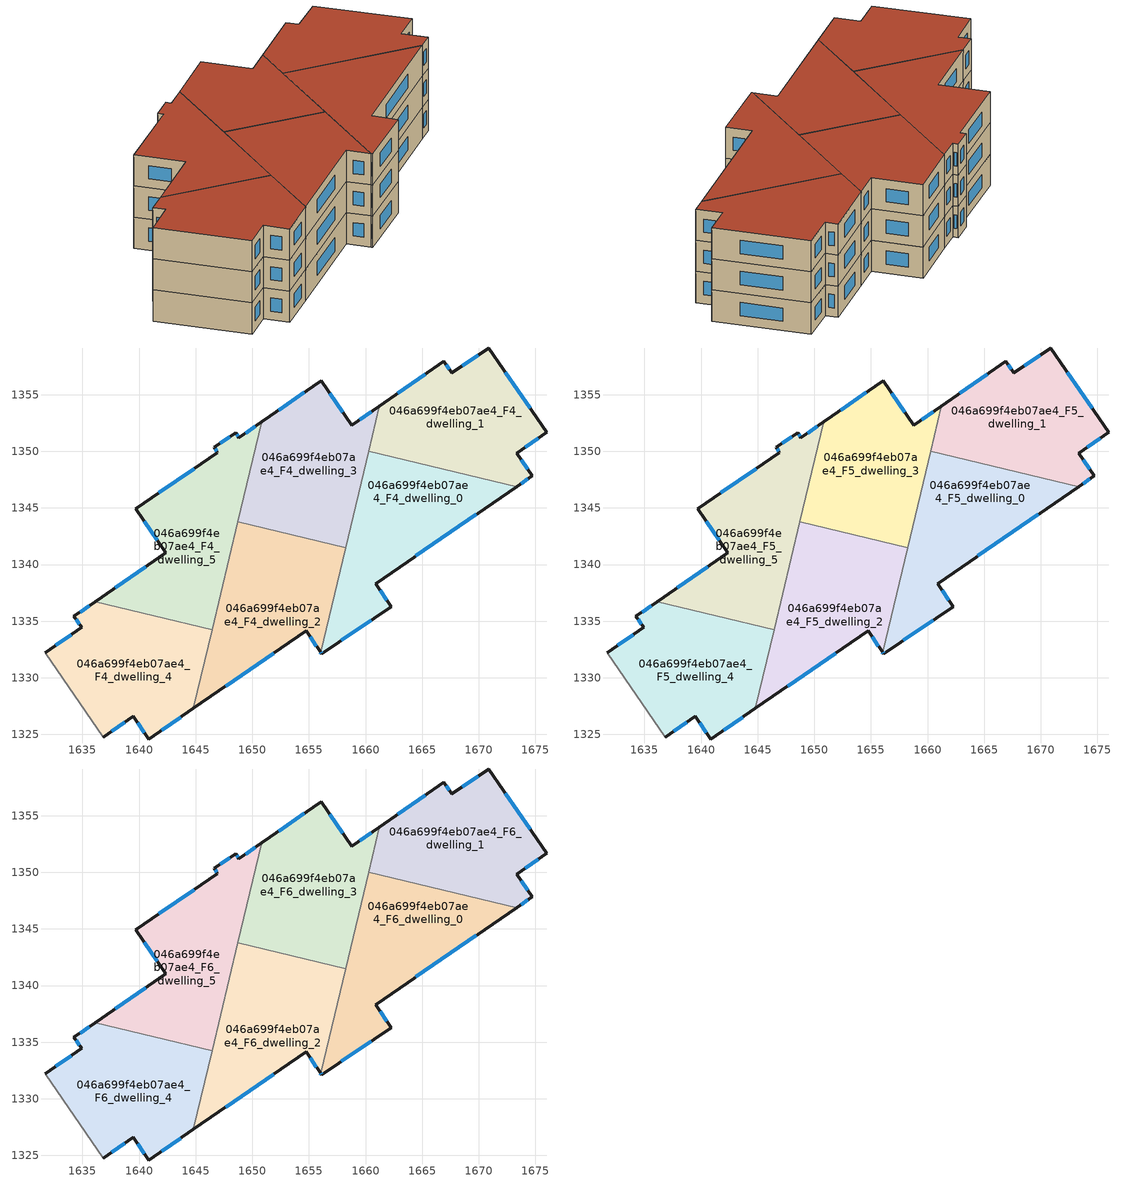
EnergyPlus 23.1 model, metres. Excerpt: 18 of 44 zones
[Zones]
046a699f4eb07ae4_F4_dwelling_0
 floor to 046a699f4eb07ae4_F3_dwelling_0 (EU_floor_Construction): 1673.33,1346.88 1660.88,1338.32 1662.25,1336.26 1656.12,1332.14 1656.03,1332.27 1660.26,1350 z12
 wall outside (EU_wall_Construction): 1656.03,1332.27 1656.12,1332.14 1662.25,1336.26 1660.88,1338.32 1673.33,1346.88 z12:15
 wall to 046a699f4eb07ae4_F4_dwelling_1 (EU_wall_Construction): 1673.33,1346.88 1660.26,1350 z12:15
 wall to 046a699f4eb07ae4_F4_dwelling_2 (EU_wall_Construction): 1658.23,1341.49 1656.03,1332.27 z12:15
 wall to 046a699f4eb07ae4_F4_dwelling_3 (EU_wall_Construction): 1660.26,1350 1658.23,1341.49 z12:15
 window (EU_Window_Construction): 1656.05,1332.23 1656.09,1332.18 / 1664.44,1340.76 1669.77,1344.43 / 1661.86,1336.85 1661.27,1337.73 / 1657.87,1333.32 1660.49,1335.09 z12.86:14.14
046a699f4eb07ae4_F4_dwelling_1
 floor to 046a699f4eb07ae4_F3_dwelling_1 (EU_floor_Construction): 1670.87,1359.12 1675.99,1351.66 1673.35,1349.84 1674.72,1347.83 1673.33,1346.88 1660.26,1350 1661.21,1353.98 1666.91,1357.93 1667.59,1356.95 z12
 wall outside (EU_wall_Construction): 1673.33,1346.88 1674.72,1347.83 1673.35,1349.84 1675.99,1351.66 1670.87,1359.12 1667.59,1356.95 1666.91,1357.93 1661.21,1353.98 z12:15
 wall to 046a699f4eb07ae4_F4_dwelling_3 (EU_wall_Construction): 1661.21,1353.98 1660.26,1350 z12:15
 window (EU_Window_Construction): 1674.1,1350.36 1675.24,1351.14 / 1674.32,1348.41 1673.74,1349.27 / 1673.73,1347.15 1674.32,1347.56 / 1665.28,1356.8 1662.84,1355.11 / 1667.4,1357.23 1667.11,1357.65 / 1669.93,1358.5 1668.53,1357.57 / 1674.53,1353.79 1672.33,1356.99 z12.86:14.14
046a699f4eb07ae4_F4_dwelling_2
 floor to 046a699f4eb07ae4_F3_dwelling_2 (EU_floor_Construction): 1658.23,1341.49 1656.03,1332.27 1654.75,1334.13 1644.8,1327.3 1648.72,1343.76 z12
 wall outside (EU_wall_Construction): 1644.8,1327.3 1654.75,1334.13 1656.03,1332.27 z12:15
 wall to 046a699f4eb07ae4_F4_dwelling_3 (EU_wall_Construction): 1658.23,1341.49 1648.72,1343.76 z12:15
 wall to 046a699f4eb07ae4_F4_dwelling_5 (EU_wall_Construction): 1648.72,1343.76 1646.46,1334.25 z12:15
 wall to 046a699f4eb07ae4_F4_dwelling_4 (EU_wall_Construction): 1646.46,1334.25 1644.8,1327.3 z12:15
 window (EU_Window_Construction): 1655.11,1333.6 1655.66,1332.8 / 1647.64,1329.25 1651.9,1332.18 z12.86:14.14
046a699f4eb07ae4_F4_dwelling_3
 floor to 046a699f4eb07ae4_F3_dwelling_3 (EU_floor_Construction): 1661.21,1353.98 1658.23,1341.49 1648.72,1343.76 1650.83,1352.59 1656.08,1356.25 1658.77,1352.29 z12
 wall outside (EU_wall_Construction): 1661.21,1353.98 1658.77,1352.29 1656.08,1356.25 1650.83,1352.59 z12:15
 wall to 046a699f4eb07ae4_F4_dwelling_5 (EU_wall_Construction): 1650.83,1352.59 1648.72,1343.76 z12:15
 window (EU_Window_Construction): 1654.58,1355.2 1652.33,1353.63 / 1658,1353.42 1656.85,1355.12 / 1660.51,1353.5 1659.46,1352.78 z12.86:14.14
046a699f4eb07ae4_F4_dwelling_4
 floor to 046a699f4eb07ae4_F3_dwelling_4 (EU_floor_Construction): 1646.46,1334.25 1644.8,1327.3 1640.86,1324.59 1639.5,1326.6 1636.84,1324.77 1631.72,1332.22 1634.92,1334.46 1634.25,1335.42 1636.13,1336.72 z12
 wall outside (EU_wall_Construction): 1636.84,1324.77 1639.5,1326.6 1640.86,1324.59 1644.8,1327.3 / 1636.13,1336.72 1634.25,1335.42 1634.92,1334.46 1631.72,1332.22 z12:15
 wall adiabatic (EU_wall_Construction): 1631.72,1332.22 1636.84,1324.77 z12:15
 wall to 046a699f4eb07ae4_F4_dwelling_5 (EU_wall_Construction): 1646.46,1334.25 1636.13,1336.72 z12:15
 window (EU_Window_Construction): 1637.6,1325.29 1638.74,1326.08 / 1634,1333.82 1632.63,1332.86 / 1634.44,1335.15 1634.73,1334.73 / 1635.59,1336.35 1634.79,1335.79 / 1641.99,1325.37 1643.67,1326.52 / 1639.89,1326.03 1640.47,1325.17 z12.86:14.14
046a699f4eb07ae4_F4_dwelling_5
 floor to 046a699f4eb07ae4_F3_dwelling_5 (EU_floor_Construction): 1650.83,1352.59 1646.46,1334.25 1636.13,1336.72 1642.37,1341.02 1639.7,1344.94 1646.91,1349.87 1646.65,1350.35 1648.53,1351.64 1648.82,1351.19 z12
 wall outside (EU_wall_Construction): 1650.83,1352.59 1648.82,1351.19 1648.53,1351.64 1646.65,1350.35 1646.91,1349.87 1639.7,1344.94 1642.37,1341.02 1636.13,1336.72 z12:15
 window (EU_Window_Construction): 1640.59,1339.79 1637.91,1337.95 / 1640.46,1343.82 1641.61,1342.14 / 1644.85,1348.46 1641.76,1346.35 / 1646.72,1350.21 1646.83,1350.01 / 1647.99,1351.27 1647.18,1350.72 / 1648.74,1351.32 1648.61,1351.51 / 1650.26,1352.19 1649.4,1351.59 z12.86:14.14
046a699f4eb07ae4_F5_dwelling_0
 floor to 046a699f4eb07ae4_F4_dwelling_0 (EU_floor_Construction): 1673.33,1346.88 1660.88,1338.32 1662.25,1336.26 1656.12,1332.14 1656.03,1332.27 1660.26,1350 z15
 wall outside (EU_wall_Construction): 1656.03,1332.27 1656.12,1332.14 1662.25,1336.26 1660.88,1338.32 1673.33,1346.88 z15:18
 wall to 046a699f4eb07ae4_F5_dwelling_1 (EU_wall_Construction): 1673.33,1346.88 1660.26,1350 z15:18
 wall to 046a699f4eb07ae4_F5_dwelling_2 (EU_wall_Construction): 1658.23,1341.49 1656.03,1332.27 z15:18
 wall to 046a699f4eb07ae4_F5_dwelling_3 (EU_wall_Construction): 1660.26,1350 1658.23,1341.49 z15:18
 window (EU_Window_Construction): 1656.05,1332.23 1656.09,1332.18 / 1664.44,1340.76 1669.77,1344.43 / 1661.86,1336.85 1661.27,1337.73 / 1657.87,1333.32 1660.49,1335.09 z15.86:17.14
046a699f4eb07ae4_F5_dwelling_1
 floor to 046a699f4eb07ae4_F4_dwelling_1 (EU_floor_Construction): 1670.87,1359.12 1675.99,1351.66 1673.35,1349.84 1674.72,1347.83 1673.33,1346.88 1660.26,1350 1661.21,1353.98 1666.91,1357.93 1667.59,1356.95 z15
 wall outside (EU_wall_Construction): 1673.33,1346.88 1674.72,1347.83 1673.35,1349.84 1675.99,1351.66 1670.87,1359.12 1667.59,1356.95 1666.91,1357.93 1661.21,1353.98 z15:18
 wall to 046a699f4eb07ae4_F5_dwelling_3 (EU_wall_Construction): 1661.21,1353.98 1660.26,1350 z15:18
 window (EU_Window_Construction): 1674.1,1350.36 1675.24,1351.14 / 1674.32,1348.41 1673.74,1349.27 / 1673.73,1347.15 1674.32,1347.56 / 1665.28,1356.8 1662.84,1355.11 / 1667.4,1357.23 1667.11,1357.65 / 1669.93,1358.5 1668.53,1357.57 / 1674.53,1353.79 1672.33,1356.99 z15.86:17.14
046a699f4eb07ae4_F5_dwelling_2
 floor to 046a699f4eb07ae4_F4_dwelling_2 (EU_floor_Construction): 1658.23,1341.49 1656.03,1332.27 1654.75,1334.13 1644.8,1327.3 1648.72,1343.76 z15
 wall outside (EU_wall_Construction): 1644.8,1327.3 1654.75,1334.13 1656.03,1332.27 z15:18
 wall to 046a699f4eb07ae4_F5_dwelling_3 (EU_wall_Construction): 1658.23,1341.49 1648.72,1343.76 z15:18
 wall to 046a699f4eb07ae4_F5_dwelling_5 (EU_wall_Construction): 1648.72,1343.76 1646.46,1334.25 z15:18
 wall to 046a699f4eb07ae4_F5_dwelling_4 (EU_wall_Construction): 1646.46,1334.25 1644.8,1327.3 z15:18
 window (EU_Window_Construction): 1655.11,1333.6 1655.66,1332.8 / 1647.64,1329.25 1651.9,1332.18 z15.86:17.14
046a699f4eb07ae4_F5_dwelling_3
 floor to 046a699f4eb07ae4_F4_dwelling_3 (EU_floor_Construction): 1661.21,1353.98 1658.23,1341.49 1648.72,1343.76 1650.83,1352.59 1656.08,1356.25 1658.77,1352.29 z15
 wall outside (EU_wall_Construction): 1661.21,1353.98 1658.77,1352.29 1656.08,1356.25 1650.83,1352.59 z15:18
 wall to 046a699f4eb07ae4_F5_dwelling_5 (EU_wall_Construction): 1650.83,1352.59 1648.72,1343.76 z15:18
 window (EU_Window_Construction): 1654.58,1355.2 1652.33,1353.63 / 1658,1353.42 1656.85,1355.12 / 1660.51,1353.5 1659.46,1352.78 z15.86:17.14
046a699f4eb07ae4_F5_dwelling_4
 floor to 046a699f4eb07ae4_F4_dwelling_4 (EU_floor_Construction): 1646.46,1334.25 1644.8,1327.3 1640.86,1324.59 1639.5,1326.6 1636.84,1324.77 1631.72,1332.22 1634.92,1334.46 1634.25,1335.42 1636.13,1336.72 z15
 wall outside (EU_wall_Construction): 1636.84,1324.77 1639.5,1326.6 1640.86,1324.59 1644.8,1327.3 / 1636.13,1336.72 1634.25,1335.42 1634.92,1334.46 1631.72,1332.22 z15:18
 wall adiabatic (EU_wall_Construction): 1631.72,1332.22 1636.84,1324.77 z15:18
 wall to 046a699f4eb07ae4_F5_dwelling_5 (EU_wall_Construction): 1646.46,1334.25 1636.13,1336.72 z15:18
 window (EU_Window_Construction): 1637.6,1325.29 1638.74,1326.08 / 1634,1333.82 1632.63,1332.86 / 1634.44,1335.15 1634.73,1334.73 / 1635.59,1336.35 1634.79,1335.79 / 1641.99,1325.37 1643.67,1326.52 / 1639.89,1326.03 1640.47,1325.17 z15.86:17.14
046a699f4eb07ae4_F5_dwelling_5
 floor to 046a699f4eb07ae4_F4_dwelling_5 (EU_floor_Construction): 1650.83,1352.59 1646.46,1334.25 1636.13,1336.72 1642.37,1341.02 1639.7,1344.94 1646.91,1349.87 1646.65,1350.35 1648.53,1351.64 1648.82,1351.19 z15
 wall outside (EU_wall_Construction): 1650.83,1352.59 1648.82,1351.19 1648.53,1351.64 1646.65,1350.35 1646.91,1349.87 1639.7,1344.94 1642.37,1341.02 1636.13,1336.72 z15:18
 window (EU_Window_Construction): 1640.59,1339.79 1637.91,1337.95 / 1640.46,1343.82 1641.61,1342.14 / 1644.85,1348.46 1641.76,1346.35 / 1646.72,1350.21 1646.83,1350.01 / 1647.99,1351.27 1647.18,1350.72 / 1648.74,1351.32 1648.61,1351.51 / 1650.26,1352.19 1649.4,1351.59 z15.86:17.14
046a699f4eb07ae4_F6_dwelling_0
 floor to 046a699f4eb07ae4_F5_dwelling_0 (EU_floor_Construction): 1673.33,1346.88 1660.88,1338.32 1662.25,1336.26 1656.12,1332.14 1656.03,1332.27 1660.26,1350 z18
 wall outside (EU_wall_Construction): 1656.03,1332.27 1656.12,1332.14 1662.25,1336.26 1660.88,1338.32 1673.33,1346.88 z18:21
 wall to 046a699f4eb07ae4_F6_dwelling_1 (EU_wall_Construction): 1673.33,1346.88 1660.26,1350 z18:21
 wall to 046a699f4eb07ae4_F6_dwelling_2 (EU_wall_Construction): 1658.23,1341.49 1656.03,1332.27 z18:21
 wall to 046a699f4eb07ae4_F6_dwelling_3 (EU_wall_Construction): 1660.26,1350 1658.23,1341.49 z18:21
 window (EU_Window_Construction): 1656.05,1332.23 1656.09,1332.18 / 1664.44,1340.76 1669.77,1344.43 / 1661.86,1336.85 1661.27,1337.73 / 1657.87,1333.32 1660.49,1335.09 z18.86:20.14
 roof outside (EU_roof_Construction): 1662.25,1336.26 1660.88,1338.32 1673.33,1346.88 1660.26,1350 1656.03,1332.27 1656.12,1332.14 z21
046a699f4eb07ae4_F6_dwelling_1
 floor to 046a699f4eb07ae4_F5_dwelling_1 (EU_floor_Construction): 1670.87,1359.12 1675.99,1351.66 1673.35,1349.84 1674.72,1347.83 1673.33,1346.88 1660.26,1350 1661.21,1353.98 1666.91,1357.93 1667.59,1356.95 z18
 wall outside (EU_wall_Construction): 1673.33,1346.88 1674.72,1347.83 1673.35,1349.84 1675.99,1351.66 1670.87,1359.12 1667.59,1356.95 1666.91,1357.93 1661.21,1353.98 z18:21
 wall to 046a699f4eb07ae4_F6_dwelling_3 (EU_wall_Construction): 1661.21,1353.98 1660.26,1350 z18:21
 window (EU_Window_Construction): 1674.1,1350.36 1675.24,1351.14 / 1674.32,1348.41 1673.74,1349.27 / 1673.73,1347.15 1674.32,1347.56 / 1665.28,1356.8 1662.84,1355.11 / 1667.4,1357.23 1667.11,1357.65 / 1669.93,1358.5 1668.53,1357.57 / 1674.53,1353.79 1672.33,1356.99 z18.86:20.14
 roof outside (EU_roof_Construction): 1674.72,1347.83 1673.35,1349.84 1675.99,1351.66 1670.87,1359.12 1667.59,1356.95 1666.91,1357.93 1661.21,1353.98 1660.26,1350 1673.33,1346.88 z21
046a699f4eb07ae4_F6_dwelling_2
 floor to 046a699f4eb07ae4_F5_dwelling_2 (EU_floor_Construction): 1658.23,1341.49 1656.03,1332.27 1654.75,1334.13 1644.8,1327.3 1648.72,1343.76 z18
 wall outside (EU_wall_Construction): 1644.8,1327.3 1654.75,1334.13 1656.03,1332.27 z18:21
 wall to 046a699f4eb07ae4_F6_dwelling_3 (EU_wall_Construction): 1658.23,1341.49 1648.72,1343.76 z18:21
 wall to 046a699f4eb07ae4_F6_dwelling_5 (EU_wall_Construction): 1648.72,1343.76 1646.46,1334.25 z18:21
 wall to 046a699f4eb07ae4_F6_dwelling_4 (EU_wall_Construction): 1646.46,1334.25 1644.8,1327.3 z18:21
 window (EU_Window_Construction): 1655.11,1333.6 1655.66,1332.8 / 1647.64,1329.25 1651.9,1332.18 z18.86:20.14
 roof outside (EU_roof_Construction): 1656.03,1332.27 1658.23,1341.49 1648.72,1343.76 1644.8,1327.3 1654.75,1334.13 z21
046a699f4eb07ae4_F6_dwelling_3
 floor to 046a699f4eb07ae4_F5_dwelling_3 (EU_floor_Construction): 1661.21,1353.98 1658.23,1341.49 1648.72,1343.76 1650.83,1352.59 1656.08,1356.25 1658.77,1352.29 z18
 wall outside (EU_wall_Construction): 1661.21,1353.98 1658.77,1352.29 1656.08,1356.25 1650.83,1352.59 z18:21
 wall to 046a699f4eb07ae4_F6_dwelling_5 (EU_wall_Construction): 1650.83,1352.59 1648.72,1343.76 z18:21
 window (EU_Window_Construction): 1654.58,1355.2 1652.33,1353.63 / 1658,1353.42 1656.85,1355.12 / 1660.51,1353.5 1659.46,1352.78 z18.86:20.14
 roof outside (EU_roof_Construction): 1658.23,1341.49 1661.21,1353.98 1658.77,1352.29 1656.08,1356.25 1650.83,1352.59 1648.72,1343.76 z21
046a699f4eb07ae4_F6_dwelling_4
 floor to 046a699f4eb07ae4_F5_dwelling_4 (EU_floor_Construction): 1646.46,1334.25 1644.8,1327.3 1640.86,1324.59 1639.5,1326.6 1636.84,1324.77 1631.72,1332.22 1634.92,1334.46 1634.25,1335.42 1636.13,1336.72 z18
 wall outside (EU_wall_Construction): 1636.84,1324.77 1639.5,1326.6 1640.86,1324.59 1644.8,1327.3 / 1636.13,1336.72 1634.25,1335.42 1634.92,1334.46 1631.72,1332.22 z18:21
 wall adiabatic (EU_wall_Construction): 1631.72,1332.22 1636.84,1324.77 z18:21
 wall to 046a699f4eb07ae4_F6_dwelling_5 (EU_wall_Construction): 1646.46,1334.25 1636.13,1336.72 z18:21
 window (EU_Window_Construction): 1637.6,1325.29 1638.74,1326.08 / 1634,1333.82 1632.63,1332.86 / 1634.44,1335.15 1634.73,1334.73 / 1635.59,1336.35 1634.79,1335.79 / 1641.99,1325.37 1643.67,1326.52 / 1639.89,1326.03 1640.47,1325.17 z18.86:20.14
 roof outside (EU_roof_Construction): 1644.8,1327.3 1646.46,1334.25 1636.13,1336.72 1634.25,1335.42 1634.92,1334.46 1631.72,1332.22 1636.84,1324.77 1639.5,1326.6 1640.86,1324.59 z21
046a699f4eb07ae4_F6_dwelling_5
 floor to 046a699f4eb07ae4_F5_dwelling_5 (EU_floor_Construction): 1650.83,1352.59 1646.46,1334.25 1636.13,1336.72 1642.37,1341.02 1639.7,1344.94 1646.91,1349.87 1646.65,1350.35 1648.53,1351.64 1648.82,1351.19 z18
 wall outside (EU_wall_Construction): 1650.83,1352.59 1648.82,1351.19 1648.53,1351.64 1646.65,1350.35 1646.91,1349.87 1639.7,1344.94 1642.37,1341.02 1636.13,1336.72 z18:21
 window (EU_Window_Construction): 1640.59,1339.79 1637.91,1337.95 / 1640.46,1343.82 1641.61,1342.14 / 1644.85,1348.46 1641.76,1346.35 / 1646.72,1350.21 1646.83,1350.01 / 1647.99,1351.27 1647.18,1350.72 / 1648.74,1351.32 1648.61,1351.51 / 1650.26,1352.19 1649.4,1351.59 z18.86:20.14
 roof outside (EU_roof_Construction): 1646.46,1334.25 1650.83,1352.59 1648.82,1351.19 1648.53,1351.64 1646.65,1350.35 1646.91,1349.87 1639.7,1344.94 1642.37,1341.02 1636.13,1336.72 z21
[Building]
EU S2 Campaign: North Axis=0; Terrain=City; Solar Distribution=FullExterior
[Site:Location]
Helsinki-Vantaa.AP: Latitude=60.317; Longitude=24.963; Time Zone=2; Elevation=54.6
[SizingPeriod:WeatherFileDays]
AnnualSizingPeriod: Begin Month=1; Begin Day of Month=1; End Month=12; End Day of Month=31; Day of Week for Start Day=Monday; Use Weather File Daylight Saving Period=No; Use Weather File Rain and Snow Indicators=No
[MATERIAL]
EU_InternalMass_Material: Roughness=MediumRough; Thickness=0.1; Conductivity=1; Density=1800; Specific Heat=900; Thermal Absorptance=0.9; Solar Absorptance=0.7; Visible Absorptance=0.7
[MATERIAL:NOMASS] Roughness=MediumRough; Thermal Absorptance=0.9; Solar Absorptance=0.7; Visible Absorptance=0.7
Name | Thermal Resistance
EU_wall_NoMass | 2.6932
EU_roof_NoMass | 3.19818
EU_floor_NoMass | 2.22482
[WINDOWMATERIAL:SIMPLEGLAZINGSYSTEM]
EU_Window_SimpleGlazing: UFactor=2.14966; Solar Heat Gain Coefficient=0.7; Visible Transmittance=0.7
[CONSTRUCTION]
EU_wall_Construction: EU_wall_NoMass
EU_roof_Construction: EU_roof_NoMass
EU_floor_Construction: EU_floor_NoMass
EU_Window_Construction: EU_Window_SimpleGlazing
EU_InternalMass_Construction: EU_InternalMass_Material
[ZONE] Type=1; Multiplier=1; Ceiling Height=autocalculate; Floor Area=autocalculate; Part of Total Floor Area=Yes
Name | Volume
046a699f4eb07ae4_F4_dwelling_0; 046a699f4eb07ae4_F5_dwelling_0; 046a699f4eb07ae4_F6_dwelling_0 | 345.949
046a699f4eb07ae4_F4_dwelling_1; 046a699f4eb07ae4_F5_dwelling_1; 046a699f4eb07ae4_F6_dwelling_1 | 345.978
046a699f4eb07ae4_F4_dwelling_2; 046a699f4eb07ae4_F5_dwelling_2; 046a699f4eb07ae4_F6_dwelling_2 | 345.945
046a699f4eb07ae4_F4_dwelling_3; 046a699f4eb07ae4_F5_dwelling_3; 046a699f4eb07ae4_F6_dwelling_3 | 345.958
046a699f4eb07ae4_F4_dwelling_4; 046a699f4eb07ae4_F5_dwelling_4; 046a699f4eb07ae4_F6_dwelling_4 | 345.95
046a699f4eb07ae4_F4_dwelling_5; 046a699f4eb07ae4_F5_dwelling_5; 046a699f4eb07ae4_F6_dwelling_5 | 345.994
[INTERNALMASS] Construction=EU_InternalMass_Construction
Name | Zone or ZoneList | Surface Area
046a699f4eb07ae4_F4_dwelling_0_EU_InternalMass | 046a699f4eb07ae4_F4_dwelling_0 | 115.316
046a699f4eb07ae4_F4_dwelling_1_EU_InternalMass | 046a699f4eb07ae4_F4_dwelling_1 | 115.325
046a699f4eb07ae4_F4_dwelling_2_EU_InternalMass | 046a699f4eb07ae4_F4_dwelling_2 | 115.315
046a699f4eb07ae4_F4_dwelling_3_EU_InternalMass | 046a699f4eb07ae4_F4_dwelling_3 | 115.319
046a699f4eb07ae4_F4_dwelling_4_EU_InternalMass | 046a699f4eb07ae4_F4_dwelling_4 | 115.317
046a699f4eb07ae4_F4_dwelling_5_EU_InternalMass | 046a699f4eb07ae4_F4_dwelling_5 | 115.331
046a699f4eb07ae4_F5_dwelling_0_EU_InternalMass | 046a699f4eb07ae4_F5_dwelling_0 | 115.316
046a699f4eb07ae4_F5_dwelling_1_EU_InternalMass | 046a699f4eb07ae4_F5_dwelling_1 | 115.325
046a699f4eb07ae4_F5_dwelling_2_EU_InternalMass | 046a699f4eb07ae4_F5_dwelling_2 | 115.315
046a699f4eb07ae4_F5_dwelling_3_EU_InternalMass | 046a699f4eb07ae4_F5_dwelling_3 | 115.319
046a699f4eb07ae4_F5_dwelling_4_EU_InternalMass | 046a699f4eb07ae4_F5_dwelling_4 | 115.317
046a699f4eb07ae4_F5_dwelling_5_EU_InternalMass | 046a699f4eb07ae4_F5_dwelling_5 | 115.331
046a699f4eb07ae4_F6_dwelling_0_EU_InternalMass | 046a699f4eb07ae4_F6_dwelling_0 | 115.316
046a699f4eb07ae4_F6_dwelling_1_EU_InternalMass | 046a699f4eb07ae4_F6_dwelling_1 | 115.325
046a699f4eb07ae4_F6_dwelling_2_EU_InternalMass | 046a699f4eb07ae4_F6_dwelling_2 | 115.315
046a699f4eb07ae4_F6_dwelling_3_EU_InternalMass | 046a699f4eb07ae4_F6_dwelling_3 | 115.319
046a699f4eb07ae4_F6_dwelling_4_EU_InternalMass | 046a699f4eb07ae4_F6_dwelling_4 | 115.317
046a699f4eb07ae4_F6_dwelling_5_EU_InternalMass | 046a699f4eb07ae4_F6_dwelling_5 | 115.331
[OTHEREQUIPMENT] Fuel Type=Electricity; Design Level Calculation Method=Watts/Area; Power per Zone Floor Area=1; Fraction Latent=0; Fraction Radiant=0; Fraction Lost=0; Carbon Dioxide Generation Rate=0; EndUse Subcategory=EU_Step8_InternalGains
Name | Zone or ZoneList or Space or SpaceList | Schedule
EU_Step8_InternalGain_046a699f4eb07ae4_F4_dwelling_0_f000 | 046a699f4eb07ae4_F4_dwelling_0 | EU_Step8_GainSchedule_046a699f4eb07ae4_F4_dwelling_0_f000
EU_Step8_InternalGain_046a699f4eb07ae4_F4_dwelling_1_f000 | 046a699f4eb07ae4_F4_dwelling_1 | EU_Step8_GainSchedule_046a699f4eb07ae4_F4_dwelling_1_f000
EU_Step8_InternalGain_046a699f4eb07ae4_F4_dwelling_2_f000 | 046a699f4eb07ae4_F4_dwelling_2 | EU_Step8_GainSchedule_046a699f4eb07ae4_F4_dwelling_2_f000
EU_Step8_InternalGain_046a699f4eb07ae4_F4_dwelling_3_f000 | 046a699f4eb07ae4_F4_dwelling_3 | EU_Step8_GainSchedule_046a699f4eb07ae4_F4_dwelling_3_f000
EU_Step8_InternalGain_046a699f4eb07ae4_F4_dwelling_4_f000 | 046a699f4eb07ae4_F4_dwelling_4 | EU_Step8_GainSchedule_046a699f4eb07ae4_F4_dwelling_4_f000
EU_Step8_InternalGain_046a699f4eb07ae4_F4_dwelling_5_f000 | 046a699f4eb07ae4_F4_dwelling_5 | EU_Step8_GainSchedule_046a699f4eb07ae4_F4_dwelling_5_f000
EU_Step8_InternalGain_046a699f4eb07ae4_F5_dwelling_0_f000 | 046a699f4eb07ae4_F5_dwelling_0 | EU_Step8_GainSchedule_046a699f4eb07ae4_F5_dwelling_0_f000
EU_Step8_InternalGain_046a699f4eb07ae4_F5_dwelling_1_f000 | 046a699f4eb07ae4_F5_dwelling_1 | EU_Step8_GainSchedule_046a699f4eb07ae4_F5_dwelling_1_f000
EU_Step8_InternalGain_046a699f4eb07ae4_F5_dwelling_2_f000 | 046a699f4eb07ae4_F5_dwelling_2 | EU_Step8_GainSchedule_046a699f4eb07ae4_F5_dwelling_2_f000
EU_Step8_InternalGain_046a699f4eb07ae4_F5_dwelling_3_f000 | 046a699f4eb07ae4_F5_dwelling_3 | EU_Step8_GainSchedule_046a699f4eb07ae4_F5_dwelling_3_f000
EU_Step8_InternalGain_046a699f4eb07ae4_F5_dwelling_4_f000 | 046a699f4eb07ae4_F5_dwelling_4 | EU_Step8_GainSchedule_046a699f4eb07ae4_F5_dwelling_4_f000
EU_Step8_InternalGain_046a699f4eb07ae4_F5_dwelling_5_f000 | 046a699f4eb07ae4_F5_dwelling_5 | EU_Step8_GainSchedule_046a699f4eb07ae4_F5_dwelling_5_f000
EU_Step8_InternalGain_046a699f4eb07ae4_F6_dwelling_0_f000 | 046a699f4eb07ae4_F6_dwelling_0 | EU_Step8_GainSchedule_046a699f4eb07ae4_F6_dwelling_0_f000
EU_Step8_InternalGain_046a699f4eb07ae4_F6_dwelling_1_f000 | 046a699f4eb07ae4_F6_dwelling_1 | EU_Step8_GainSchedule_046a699f4eb07ae4_F6_dwelling_1_f000
EU_Step8_InternalGain_046a699f4eb07ae4_F6_dwelling_2_f000 | 046a699f4eb07ae4_F6_dwelling_2 | EU_Step8_GainSchedule_046a699f4eb07ae4_F6_dwelling_2_f000
EU_Step8_InternalGain_046a699f4eb07ae4_F6_dwelling_3_f000 | 046a699f4eb07ae4_F6_dwelling_3 | EU_Step8_GainSchedule_046a699f4eb07ae4_F6_dwelling_3_f000
EU_Step8_InternalGain_046a699f4eb07ae4_F6_dwelling_4_f000 | 046a699f4eb07ae4_F6_dwelling_4 | EU_Step8_GainSchedule_046a699f4eb07ae4_F6_dwelling_4_f000
EU_Step8_InternalGain_046a699f4eb07ae4_F6_dwelling_5_f000 | 046a699f4eb07ae4_F6_dwelling_5 | EU_Step8_GainSchedule_046a699f4eb07ae4_F6_dwelling_5_f000
[ZONEVENTILATION:DESIGNFLOWRATE] Schedule=EU_AlwaysOn; Design Flow Rate Calculation Method=AirChanges/Hour; Air Changes per Hour=0.586271; Ventilation Type=Natural; Fan Pressure Rise=0; Fan Total Efficiency=1; Constant Term Coefficient=1; Temperature Term Coefficient=0; Velocity Term Coefficient=0; Velocity Squared Term Coefficient=0; Minimum Indoor Temperature=-100; Maximum Indoor Temperature=100; Delta Temperature=-100; Minimum Outdoor Temperature=-100; Maximum Outdoor Temperature=100; Maximum Wind Speed=40
Name | Zone or ZoneList or Space or SpaceList
EU_ConstantAir_046a699f4eb07ae4_F4_dwelling_0 | 046a699f4eb07ae4_F4_dwelling_0
EU_ConstantAir_046a699f4eb07ae4_F4_dwelling_1 | 046a699f4eb07ae4_F4_dwelling_1
EU_ConstantAir_046a699f4eb07ae4_F4_dwelling_2 | 046a699f4eb07ae4_F4_dwelling_2
EU_ConstantAir_046a699f4eb07ae4_F4_dwelling_3 | 046a699f4eb07ae4_F4_dwelling_3
EU_ConstantAir_046a699f4eb07ae4_F4_dwelling_4 | 046a699f4eb07ae4_F4_dwelling_4
EU_ConstantAir_046a699f4eb07ae4_F4_dwelling_5 | 046a699f4eb07ae4_F4_dwelling_5
EU_ConstantAir_046a699f4eb07ae4_F5_dwelling_0 | 046a699f4eb07ae4_F5_dwelling_0
EU_ConstantAir_046a699f4eb07ae4_F5_dwelling_1 | 046a699f4eb07ae4_F5_dwelling_1
EU_ConstantAir_046a699f4eb07ae4_F5_dwelling_2 | 046a699f4eb07ae4_F5_dwelling_2
EU_ConstantAir_046a699f4eb07ae4_F5_dwelling_3 | 046a699f4eb07ae4_F5_dwelling_3
EU_ConstantAir_046a699f4eb07ae4_F5_dwelling_4 | 046a699f4eb07ae4_F5_dwelling_4
EU_ConstantAir_046a699f4eb07ae4_F5_dwelling_5 | 046a699f4eb07ae4_F5_dwelling_5
EU_ConstantAir_046a699f4eb07ae4_F6_dwelling_0 | 046a699f4eb07ae4_F6_dwelling_0
EU_ConstantAir_046a699f4eb07ae4_F6_dwelling_1 | 046a699f4eb07ae4_F6_dwelling_1
EU_ConstantAir_046a699f4eb07ae4_F6_dwelling_2 | 046a699f4eb07ae4_F6_dwelling_2
EU_ConstantAir_046a699f4eb07ae4_F6_dwelling_3 | 046a699f4eb07ae4_F6_dwelling_3
EU_ConstantAir_046a699f4eb07ae4_F6_dwelling_4 | 046a699f4eb07ae4_F6_dwelling_4
EU_ConstantAir_046a699f4eb07ae4_F6_dwelling_5 | 046a699f4eb07ae4_F6_dwelling_5
[HVACTEMPLATE:THERMOSTAT] Constant Heating Setpoint=20; Constant Cooling Setpoint=50
EU_HeatOnly_046a699f4eb07ae4_F0_dwelling_0; EU_HeatOnly_046a699f4eb07ae4_F0_dwelling_1; EU_HeatOnly_046a699f4eb07ae4_F0_dwelling_2; EU_HeatOnly_046a699f4eb07ae4_F0_dwelling_3; EU_HeatOnly_046a699f4eb07ae4_F0_dwelling_4; EU_HeatOnly_046a699f4eb07ae4_F0_dwelling_5; EU_HeatOnly_046a699f4eb07ae4_F0_dwelling_6; EU_HeatOnly_046a699f4eb07ae4_F1_dwelling_0; EU_HeatOnly_046a699f4eb07ae4_F1_dwelling_1; EU_HeatOnly_046a699f4eb07ae4_F1_dwelling_2; EU_HeatOnly_046a699f4eb07ae4_F1_dwelling_3; EU_HeatOnly_046a699f4eb07ae4_F1_dwelling_4; EU_HeatOnly_046a699f4eb07ae4_F1_dwelling_5; EU_HeatOnly_046a699f4eb07ae4_F1_dwelling_6; EU_HeatOnly_046a699f4eb07ae4_F2_dwelling_0; EU_HeatOnly_046a699f4eb07ae4_F2_dwelling_1; EU_HeatOnly_046a699f4eb07ae4_F2_dwelling_2; EU_HeatOnly_046a699f4eb07ae4_F2_dwelling_3; EU_HeatOnly_046a699f4eb07ae4_F2_dwelling_4; EU_HeatOnly_046a699f4eb07ae4_F2_dwelling_5; EU_HeatOnly_046a699f4eb07ae4_F3_dwelling_0; EU_HeatOnly_046a699f4eb07ae4_F3_dwelling_1; EU_HeatOnly_046a699f4eb07ae4_F3_dwelling_2; EU_HeatOnly_046a699f4eb07ae4_F3_dwelling_3; EU_HeatOnly_046a699f4eb07ae4_F3_dwelling_4; EU_HeatOnly_046a699f4eb07ae4_F3_dwelling_5; EU_HeatOnly_046a699f4eb07ae4_F4_dwelling_0; EU_HeatOnly_046a699f4eb07ae4_F4_dwelling_1; EU_HeatOnly_046a699f4eb07ae4_F4_dwelling_2; EU_HeatOnly_046a699f4eb07ae4_F4_dwelling_3; EU_HeatOnly_046a699f4eb07ae4_F4_dwelling_4; EU_HeatOnly_046a699f4eb07ae4_F4_dwelling_5; EU_HeatOnly_046a699f4eb07ae4_F5_dwelling_0; EU_HeatOnly_046a699f4eb07ae4_F5_dwelling_1; EU_HeatOnly_046a699f4eb07ae4_F5_dwelling_2; EU_HeatOnly_046a699f4eb07ae4_F5_dwelling_3; EU_HeatOnly_046a699f4eb07ae4_F5_dwelling_4; EU_HeatOnly_046a699f4eb07ae4_F5_dwelling_5; EU_HeatOnly_046a699f4eb07ae4_F6_dwelling_0; EU_HeatOnly_046a699f4eb07ae4_F6_dwelling_1; EU_HeatOnly_046a699f4eb07ae4_F6_dwelling_2; EU_HeatOnly_046a699f4eb07ae4_F6_dwelling_3; EU_HeatOnly_046a699f4eb07ae4_F6_dwelling_4; EU_HeatOnly_046a699f4eb07ae4_F6_dwelling_5
[HVACTEMPLATE:ZONE:IDEALLOADSAIRSYSTEM] System Availability Schedule=EU_AlwaysOn; Maximum Heating Supply Air Temperature=50; Minimum Cooling Supply Air Temperature=13; Maximum Heating Supply Air Humidity Ratio=0.0156; Minimum Cooling Supply Air Humidity Ratio=0.0077; Heating Limit=NoLimit; Cooling Limit=NoLimit; Heating Availability Schedule=EU_AlwaysOn; Cooling Availability Schedule=EU_CoolingOff; Dehumidification Control Type=ConstantSensibleHeatRatio; Cooling Sensible Heat Ratio=0.7; Dehumidification Setpoint=60; Humidification Control Type=None; Humidification Setpoint=30; Outdoor Air Method=None; Outdoor Air Flow Rate per Person=0.00944; Outdoor Air Flow Rate per Zone Floor Area=0; Outdoor Air Flow Rate per Zone=0; Demand Controlled Ventilation Type=None; Outdoor Air Economizer Type=NoEconomizer; Heat Recovery Type=None; Sensible Heat Recovery Effectiveness=0.7; Latent Heat Recovery Effectiveness=0.65
Name | Template Thermostat
046a699f4eb07ae4_F4_dwelling_0 | EU_HeatOnly_046a699f4eb07ae4_F4_dwelling_0
046a699f4eb07ae4_F4_dwelling_1 | EU_HeatOnly_046a699f4eb07ae4_F4_dwelling_1
046a699f4eb07ae4_F4_dwelling_2 | EU_HeatOnly_046a699f4eb07ae4_F4_dwelling_2
046a699f4eb07ae4_F4_dwelling_3 | EU_HeatOnly_046a699f4eb07ae4_F4_dwelling_3
046a699f4eb07ae4_F4_dwelling_4 | EU_HeatOnly_046a699f4eb07ae4_F4_dwelling_4
046a699f4eb07ae4_F4_dwelling_5 | EU_HeatOnly_046a699f4eb07ae4_F4_dwelling_5
046a699f4eb07ae4_F5_dwelling_0 | EU_HeatOnly_046a699f4eb07ae4_F5_dwelling_0
046a699f4eb07ae4_F5_dwelling_1 | EU_HeatOnly_046a699f4eb07ae4_F5_dwelling_1
046a699f4eb07ae4_F5_dwelling_2 | EU_HeatOnly_046a699f4eb07ae4_F5_dwelling_2
046a699f4eb07ae4_F5_dwelling_3 | EU_HeatOnly_046a699f4eb07ae4_F5_dwelling_3
046a699f4eb07ae4_F5_dwelling_4 | EU_HeatOnly_046a699f4eb07ae4_F5_dwelling_4
046a699f4eb07ae4_F5_dwelling_5 | EU_HeatOnly_046a699f4eb07ae4_F5_dwelling_5
046a699f4eb07ae4_F6_dwelling_0 | EU_HeatOnly_046a699f4eb07ae4_F6_dwelling_0
046a699f4eb07ae4_F6_dwelling_1 | EU_HeatOnly_046a699f4eb07ae4_F6_dwelling_1
046a699f4eb07ae4_F6_dwelling_2 | EU_HeatOnly_046a699f4eb07ae4_F6_dwelling_2
046a699f4eb07ae4_F6_dwelling_3 | EU_HeatOnly_046a699f4eb07ae4_F6_dwelling_3
046a699f4eb07ae4_F6_dwelling_4 | EU_HeatOnly_046a699f4eb07ae4_F6_dwelling_4
046a699f4eb07ae4_F6_dwelling_5 | EU_HeatOnly_046a699f4eb07ae4_F6_dwelling_5
[SIZING:ZONE] Zone Cooling Design Supply Air Temperature Input Method=SupplyAirTemperature; Zone Cooling Design Supply Air Temperature=13; Zone Heating Design Supply Air Temperature Input Method=SupplyAirTemperature; Zone Heating Design Supply Air Temperature=50; Zone Cooling Design Supply Air Humidity Ratio=0.008; Zone Heating Design Supply Air Humidity Ratio=0.008; Cooling Design Air Flow Method=DesignDay; Cooling Design Air Flow Rate=0; Cooling Minimum Air Flow per Zone Floor Area=0.000762; Cooling Minimum Air Flow=0; Cooling Minimum Air Flow Fraction=0.2; Heating Design Air Flow Method=DesignDay; Heating Design Air Flow Rate=0; Heating Maximum Air Flow per Zone Floor Area=0.002032; Heating Maximum Air Flow=0.141576; Heating Maximum Air Flow Fraction=0.3; Account for Dedicated Outdoor Air System=No; Dedicated Outdoor Air System Control Strategy=NeutralSupplyAir; Dedicated Outdoor Air Low Setpoint Temperature for Design=autosize; Dedicated Outdoor Air High Setpoint Temperature for Design=autosize; Zone Load Sizing Method=Sensible Load Only No Latent Load; Zone Latent Cooling Design Supply Air Humidity Ratio Input Method=HumidityRatioDifference; Zone Cooling Design Supply Air Humidity Ratio Difference=0.005; Zone Latent Heating Design Supply Air Humidity Ratio Input Method=HumidityRatioDifference; Zone Humidification Design Supply Air Humidity Ratio Difference=0.005
046a699f4eb07ae4_F4_dwelling_0; 046a699f4eb07ae4_F4_dwelling_1; 046a699f4eb07ae4_F4_dwelling_2; 046a699f4eb07ae4_F4_dwelling_3; 046a699f4eb07ae4_F4_dwelling_4; 046a699f4eb07ae4_F4_dwelling_5; 046a699f4eb07ae4_F5_dwelling_0; 046a699f4eb07ae4_F5_dwelling_1; 046a699f4eb07ae4_F5_dwelling_2; 046a699f4eb07ae4_F5_dwelling_3; 046a699f4eb07ae4_F5_dwelling_4; 046a699f4eb07ae4_F5_dwelling_5; 046a699f4eb07ae4_F6_dwelling_0; 046a699f4eb07ae4_F6_dwelling_1; 046a699f4eb07ae4_F6_dwelling_2; 046a699f4eb07ae4_F6_dwelling_3; 046a699f4eb07ae4_F6_dwelling_4; 046a699f4eb07ae4_F6_dwelling_5
[SCHEDULE:CONSTANT]
Name | Hourly Value
EU_AlwaysOn | 1
EU_CoolingOff | 0
[SCHEDULE:FILE] Column Number=1; Rows to Skip at Top=0; Number of Hours of Data=8760; Column Separator=Comma; Interpolate to Timestep=No; Minutes per Item=60; Adjust Schedule for Daylight Savings=Yes
Name | File
EU_Step8_GainSchedule_046a699f4eb07ae4_F4_dwelling_0_f000 | ../../schedules/046a699f4eb07ae4/046a699f4eb07ae4_F4_dwelling_0_f000_gain.csv
EU_Step8_GainSchedule_046a699f4eb07ae4_F4_dwelling_1_f000 | ../../schedules/046a699f4eb07ae4/046a699f4eb07ae4_F4_dwelling_1_f000_gain.csv
EU_Step8_GainSchedule_046a699f4eb07ae4_F4_dwelling_2_f000 | ../../schedules/046a699f4eb07ae4/046a699f4eb07ae4_F4_dwelling_2_f000_gain.csv
EU_Step8_GainSchedule_046a699f4eb07ae4_F4_dwelling_3_f000 | ../../schedules/046a699f4eb07ae4/046a699f4eb07ae4_F4_dwelling_3_f000_gain.csv
EU_Step8_GainSchedule_046a699f4eb07ae4_F4_dwelling_4_f000 | ../../schedules/046a699f4eb07ae4/046a699f4eb07ae4_F4_dwelling_4_f000_gain.csv
EU_Step8_GainSchedule_046a699f4eb07ae4_F4_dwelling_5_f000 | ../../schedules/046a699f4eb07ae4/046a699f4eb07ae4_F4_dwelling_5_f000_gain.csv
EU_Step8_GainSchedule_046a699f4eb07ae4_F5_dwelling_0_f000 | ../../schedules/046a699f4eb07ae4/046a699f4eb07ae4_F5_dwelling_0_f000_gain.csv
EU_Step8_GainSchedule_046a699f4eb07ae4_F5_dwelling_1_f000 | ../../schedules/046a699f4eb07ae4/046a699f4eb07ae4_F5_dwelling_1_f000_gain.csv
EU_Step8_GainSchedule_046a699f4eb07ae4_F5_dwelling_2_f000 | ../../schedules/046a699f4eb07ae4/046a699f4eb07ae4_F5_dwelling_2_f000_gain.csv
EU_Step8_GainSchedule_046a699f4eb07ae4_F5_dwelling_3_f000 | ../../schedules/046a699f4eb07ae4/046a699f4eb07ae4_F5_dwelling_3_f000_gain.csv
EU_Step8_GainSchedule_046a699f4eb07ae4_F5_dwelling_4_f000 | ../../schedules/046a699f4eb07ae4/046a699f4eb07ae4_F5_dwelling_4_f000_gain.csv
EU_Step8_GainSchedule_046a699f4eb07ae4_F5_dwelling_5_f000 | ../../schedules/046a699f4eb07ae4/046a699f4eb07ae4_F5_dwelling_5_f000_gain.csv
EU_Step8_GainSchedule_046a699f4eb07ae4_F6_dwelling_0_f000 | ../../schedules/046a699f4eb07ae4/046a699f4eb07ae4_F6_dwelling_0_f000_gain.csv
EU_Step8_GainSchedule_046a699f4eb07ae4_F6_dwelling_1_f000 | ../../schedules/046a699f4eb07ae4/046a699f4eb07ae4_F6_dwelling_1_f000_gain.csv
EU_Step8_GainSchedule_046a699f4eb07ae4_F6_dwelling_2_f000 | ../../schedules/046a699f4eb07ae4/046a699f4eb07ae4_F6_dwelling_2_f000_gain.csv
EU_Step8_GainSchedule_046a699f4eb07ae4_F6_dwelling_3_f000 | ../../schedules/046a699f4eb07ae4/046a699f4eb07ae4_F6_dwelling_3_f000_gain.csv
EU_Step8_GainSchedule_046a699f4eb07ae4_F6_dwelling_4_f000 | ../../schedules/046a699f4eb07ae4/046a699f4eb07ae4_F6_dwelling_4_f000_gain.csv
EU_Step8_GainSchedule_046a699f4eb07ae4_F6_dwelling_5_f000 | ../../schedules/046a699f4eb07ae4/046a699f4eb07ae4_F6_dwelling_5_f000_gain.csv
